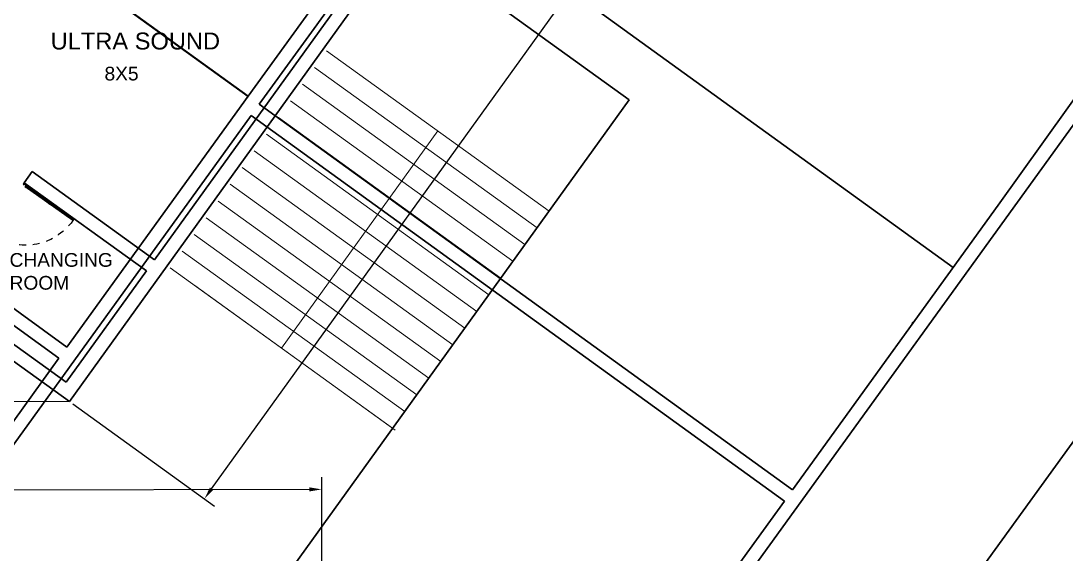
# Model space of a CAD drawing. Header units: metres. Extents: x 141303 to 146299, y 125960 to 127091.
# Drawn here: x 144901.18 to 144916.42, y 126067.97 to 126075.74 of the extents above; entities that cross this region are included whole.
import ezdxf

# ---------------------------------------------------------------- set-up
doc = ezdxf.new("R2010")
doc.units = ezdxf.units.M
doc.header["$MEASUREMENT"] = 0
doc.linetypes.add('C08_MUROS SERVICIOS$0$HIDDE100', pattern=[0.16, 0.1, -0.06])
doc.layers.add('DIMENSION', color=50, linetype='Continuous')
doc.layers.add('door', color=12, linetype='Continuous')
for name, color, linetype, lineweight in [('ELEVATION', 7, 'Continuous', 20), ('LETTERING', 50, 'Continuous', 30), ('NVMI_WALL', 7, 'Continuous', 30), ('STAIR', 93, 'Continuous', 25)]:
    doc.layers.add(name, color=color, linetype=linetype, lineweight=lineweight)
doc.layers.get('0').off()
doc.styles.get("Standard").update_dxf_attribs({"font": 'arial.ttf'})
doc.dimstyles.get("Standard").update_dxf_attribs({"dimtxt": 0.18, "dimasz": 0.18, "dimexe": 0.18, "dimexo": 0.0625, "dimgap": 0.09, "dimtad": 0, "dimtih": 1, "dimtoh": 1, "dimdec": 4, "dimzin": 0, "dimdsep": 46, "dimtxsty": 'Standard', "dimcen": 0.09, "dimadec": 0, "dimazin": 0, "dimtfac": 1, "dimtdec": 4, "dimtofl": 0, "dimtmove": 0, "dimatfit": 3, "dimfxl": 1, "dimtolj": 1, "dimtzin": 0, "dimarcsym": 0})

# ---------------------------------------------------------------- blocks, each defined once
blk = doc.blocks.new('*D93')
at = {"layer": 'Defpoints', "color": 0, "transparency": 16777216}
for p in [(144891.17, 126068.884), (144891.173, 126067.653), (144905.572, 126067.684)]:
    blk.add_point(p, dxfattribs=at)
at = {"layer": 'DIMENSION', "color": 0, "lineweight": -2, "transparency": 16777216}
for p, q in [((144891.172, 126067.716), (144891.169, 126069.064)), ((144905.572, 126067.747), (144905.569, 126069.095)), ((144891.35, 126068.884), (144897.845, 126068.898)), ((144905.39, 126068.915), (144898.895, 126068.901))]:
    blk.add_line(p, q, dxfattribs=at)
at = {"layer": 'DIMENSION', "color": 0, "transparency": 16777216}
for points in [[(144891.35, 126068.914), (144891.35, 126068.854), (144891.17, 126068.884)], [(144905.39, 126068.945), (144905.39, 126068.885), (144905.57, 126068.915)]]:
    blk.add_solid(points, dxfattribs=at)
at = {"layer": 'DIMENSION', "color": 0, "transparency": 16777216, "insert": (144898.37, 126068.9), "char_height": 0.18, "attachment_point": 5}
blk.add_mtext('\\A1;14.4000', dxfattribs=at)
blk = doc.blocks.new('*D95')
at = {"layer": 'Defpoints', "color": 0, "transparency": 16777216}
for p in [(144918.848, 126093.724), (144920.816, 126092.306), (144901.889, 126070.196)]:
    blk.add_point(p, dxfattribs=at)
at = {"layer": 'DIMENSION', "color": 0, "lineweight": -2, "transparency": 16777216}
for p, q in [((144918.899, 126093.688), (144920.962, 126092.2)), ((144920.711, 126092.16), (144912.468, 126080.723)), ((144903.963, 126068.924), (144912.206, 126080.36)), ((144901.94, 126070.16), (144904.004, 126068.672))]:
    blk.add_line(p, q, dxfattribs=at)
at = {"layer": 'DIMENSION', "color": 0, "transparency": 16777216}
for points in [[(144920.687, 126092.177), (144920.735, 126092.142), (144920.816, 126092.306)], [(144903.939, 126068.941), (144903.987, 126068.906), (144903.858, 126068.778)]]:
    blk.add_solid(points, dxfattribs=at)
at = {"layer": 'DIMENSION', "color": 0, "transparency": 16777216, "insert": (144912.337, 126080.542), "char_height": 0.18, "attachment_point": 5}
blk.add_mtext('\\A1;29.0028', dxfattribs=at)
blk = doc.blocks.new('C08_MUROS SERVICIOS$0$DOOR 1.20')
at = {"linetype": 'C08_MUROS SERVICIOS$0$HIDDE100'}
blk.add_lwpolyline([(187.586, 86.339, -0.424767), (188.786, 87.579)], format="xyb", dxfattribs=at)
at = {"linetype": 'ByBlock'}
blk.add_lwpolyline([(188.826, 86.379), (188.826, 87.579), (188.786, 87.579), (188.786, 86.379), (188.826, 86.379)], dxfattribs=at)
for points in [[(188.826, 87.559), (188.786, 87.559), (188.786, 87.579), (188.826, 87.579)], [(188.821, 87.41), (188.791, 87.41), (188.791, 87.419), (188.821, 87.419)], [(188.796, 87.419), (188.816, 87.419), (188.816, 87.41), (188.796, 87.41)], [(188.791, 86.999), (188.821, 86.999), (188.821, 86.919), (188.791, 86.919)], [(188.821, 86.469), (188.791, 86.469), (188.791, 86.479), (188.821, 86.479)], [(188.796, 86.479), (188.816, 86.479), (188.816, 86.469), (188.796, 86.469)], [(188.826, 86.379), (188.786, 86.379), (188.786, 86.399), (188.826, 86.399)]]:
    blk.add_lwpolyline(points, close=True)
blk.add_lwpolyline([(188.821, 86.399), (188.821, 87.559), (188.791, 87.559), (188.791, 86.399)], close=True, dxfattribs=at)
for points in [[(187.576, 86.379), (187.576, 86.309), (187.606, 86.309), (187.606, 86.339), (187.586, 86.339), (187.586, 86.379), (187.576, 86.379)], [(188.836, 86.379), (188.836, 86.309), (188.806, 86.309), (188.806, 86.339), (188.826, 86.339), (188.826, 86.379), (188.836, 86.379)]]:
    blk.add_lwpolyline(points)

msp = doc.modelspace()

# ---------------------------------------------------------------- linework, layer by layer
at = {"layer": 'ELEVATION'}
msp.add_line((144901.88941, 126070.19623), (144896.7741, 126070.18516), dxfattribs=at)
at = {"layer": 'NVMI_WALL'}
for p, q in [((144901.88941, 126070.19623), (144918.8479, 126093.72431)), ((144882.21054, 126084.94512), (144901.73747, 126070.82665)), ((144904.49715, 126074.6435), (144910.94549, 126083.56205)), ((144904.65922, 126074.52631), (144911.10773, 126083.44511)), ((144901.88941, 126070.19623), (144890.95458, 126078.0778)), ((144915.43295, 126073.05648), (144918.86334, 126077.85505)), ((144906.37736, 126060.19054), (144919.0513, 126077.71958)), ((144907.00255, 126077.76732), (144914.77555, 126072.14724)), ((144900.84755, 126077.27608), (144904.49422, 126074.63945)), ((144900.85048, 126077.28013), (144904.49715, 126074.6435)), ((144903.13049, 126072.26014), (144906.52187, 126076.9653)), ((144903.13049, 126072.26014), (144906.52187, 126076.9653)), ((144903.13049, 126072.26014), (144906.52187, 126076.9653)), ((144910.05309, 126074.59119), (144906.80815, 126076.93006)), ((144912.55835, 126064.12713), (144921.3454, 126076.2803)), ((144901.85466, 126070.98873), (144904.49715, 126074.6435)), ((144904.65922, 126074.52631), (144912.43223, 126068.90623)), ((144905.07393, 126067.68313), (144910.05309, 126074.59119)), ((144898.55947, 126066.08988), (144904.54204, 126074.36424)), ((144904.54204, 126074.36424), (144912.31504, 126068.74416)), ((144897.47866, 126074.15269), (144901.85466, 126070.98873)), ((144901.22883, 126073.38427), (144901.34578, 126073.54652)), ((144903.13049, 126072.26014), (144901.34578, 126073.54652)), ((144903.01355, 126072.09789), (144901.22883, 126073.38427)), ((144912.43223, 126068.90623), (144915.43295, 126073.05648)), ((144901.84411, 126070.47542), (144903.01355, 126072.09789)), ((144901.84411, 126070.47542), (144903.01355, 126072.09789)), ((144901.84411, 126070.47542), (144903.01355, 126072.09789)), ((144901.84411, 126070.47542), (144900.22164, 126071.64486)), ((144914.17357, 126071.34848), (144914.18963, 126071.33687)), ((144898.28021, 126066.04499), (144901.73747, 126070.82665)), ((144906.33247, 126060.4698), (144912.31504, 126068.74416))]:
    msp.add_line(p, q, dxfattribs=at)
at = {"layer": 'STAIR', "lineweight": 0}
for p, q in [((144908.88365, 126072.96872), (144905.63871, 126075.30759)), ((144908.70824, 126072.72534), (144905.46329, 126075.06422)), ((144908.53282, 126072.48197), (144905.28788, 126074.82085)), ((144908.3574, 126072.2386), (144905.11246, 126074.57748)), ((144908.18199, 126071.99523), (144904.93705, 126074.33411)), ((144908.00657, 126071.75186), (144904.76163, 126074.09074)), ((144904.98077, 126070.97433), (144907.26118, 126074.13815)), ((144907.83116, 126071.50849), (144904.58621, 126073.84737)), ((144907.65574, 126071.26512), (144904.4108, 126073.604)), ((144907.48032, 126071.02175), (144904.23538, 126073.36063)), ((144907.30491, 126070.77838), (144904.05997, 126073.11726)), ((144907.12949, 126070.53501), (144903.88455, 126072.87389)), ((144906.95408, 126070.29164), (144903.70913, 126072.63052)), ((144906.77866, 126070.04827), (144903.53372, 126072.38714)), ((144906.60325, 126069.8049), (144903.3583, 126072.14377)), ((144906.64213, 126069.77996), (144903.71946, 126071.88655))]:
    msp.add_line(p, q, dxfattribs=at)

# ---------------------------------------------------------------- block references
at = {"layer": 'door', "xscale": -0.7088458887546228, "yscale": 0.7088458887546228, "zscale": 0.7088458887546228, "rotation": 234.6449838297461}
msp.add_blockref('C08_MUROS SERVICIOS$0$DOOR 1.20', (144773.87449, 125999.61204), dxfattribs=at)

# ---------------------------------------------------------------- texts
at = {"layer": 'LETTERING', "attachment_point": 1}
for s, width, gutter_width, insert, char_height in [('ULTRA SOUND', 3.236463, 1.23346, (144901.61656, 126075.57221), 0.2466929), ('\\pxt8;8X5', 1.6292379, 1, (144902.40179, 126075.07415), 0.2), ('CHANGING\\PROOM', 1.7452093, 1, (144901.01746, 126072.3587), 0.2)]:
    msp.add_mtext_dynamic_manual_height_columns(s, width=width, gutter_width=gutter_width, heights=[0], dxfattribs=dict(at, insert=insert, char_height=char_height))

# ---------------------------------------------------------------- dimensions: what is measured, and where the dimension line sits
at = {"layer": 'DIMENSION'}
for p1, p2, distance, picture, middle in [((144901.88941, 126070.19623), (144918.8479, 126093.72431), -2.42625, '*D95', (144912.33692, 126080.5416)), ((144905.57249, 126067.68421), (144891.17253, 126067.65305), -1.23097, '*D93', (144898.36985, 126068.8996))]:
    dim = msp.add_aligned_dim(p1=p1, p2=p2, distance=distance, dimstyle='Standard', dxfattribs=at)
    dim.commit()
    dim.dimension.update_dxf_attribs({"geometry": picture, "text_midpoint": middle})

doc.saveas('drawing.dxf')
